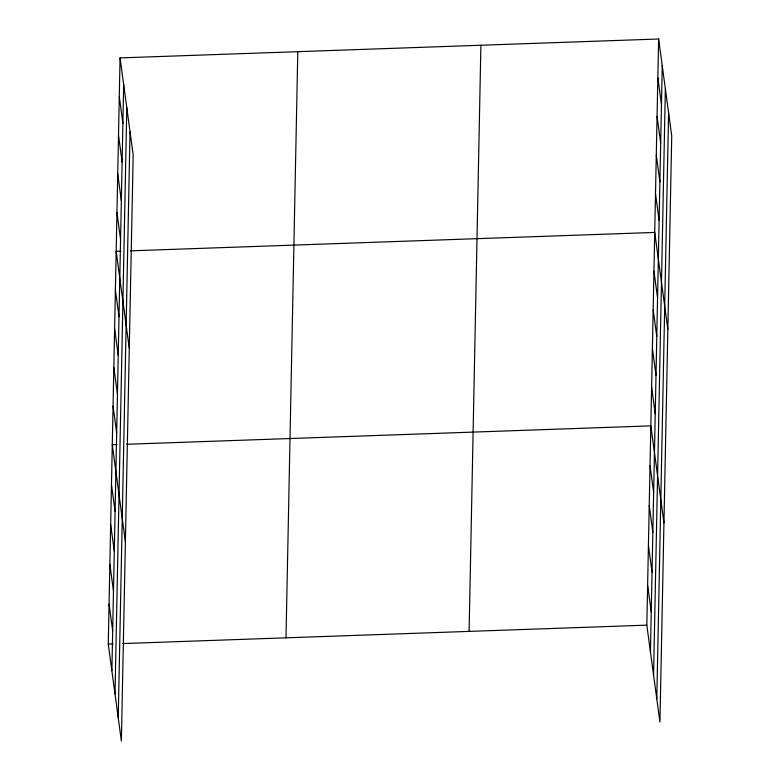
<?xml version="1.0" encoding="UTF-8"?>
<svg xmlns="http://www.w3.org/2000/svg" width="780" height="780" viewBox="0 0 780 780"><rect width="100%" height="100%" fill="white"/><g stroke="black" fill="none" stroke-linecap="round" stroke-linejoin="round"><path stroke-width="1.17" d="M120.061 57.915L133.175 154.849L121.378 741L108.264 644.075L120.061 57.915L658.622 39L671.736 135.934L659.938 722.085L646.825 625.15L658.622 39M111.881 670.79L123.679 84.64M115.011 693.956L126.808 107.806M118.238 717.834L130.036 131.674M285.997 637.825L297.794 51.675M469.102 631.4L480.899 45.24M650.442 651.875L662.24 65.725M653.572 675.041L665.369 88.891M656.799 698.909L668.596 112.759M120.978 251.179L116.171 251.345L129.275 348.28M130.582 250.838L654.732 232.43L667.836 329.365M117.078 444.61L112.281 444.776L125.385 541.71M126.691 444.269L650.842 425.86L663.946 522.795M108.264 644.075L113.071 643.9M122.674 643.568L646.825 625.15M657.852 77.688L661.459 104.403M657.072 116.376L660.679 143.091M656.292 155.054L659.899 181.779M655.512 193.742L659.129 220.467M653.952 271.118L657.569 297.833M653.172 309.806L656.789 336.521M652.402 348.485L656.009 375.209M651.622 387.173L655.229 413.897M650.042 465.719L653.65 492.443M649.233 505.576L652.85 532.301M648.433 545.434L652.051 572.159M647.634 585.292L651.242 612.017M119.291 96.603L122.899 123.328M118.511 135.291L122.119 162.006M117.731 173.979L121.339 200.694M116.951 212.657L120.559 239.382M115.391 290.033L119.008 316.758M114.611 328.721L118.228 355.436M113.841 367.409L117.448 394.124M113.061 406.087L116.668 432.812M111.472 484.633L115.089 511.358M110.672 524.492L114.289 551.216M109.873 564.35L113.48 591.074M109.073 604.207L112.681 630.932"/></g></svg>
